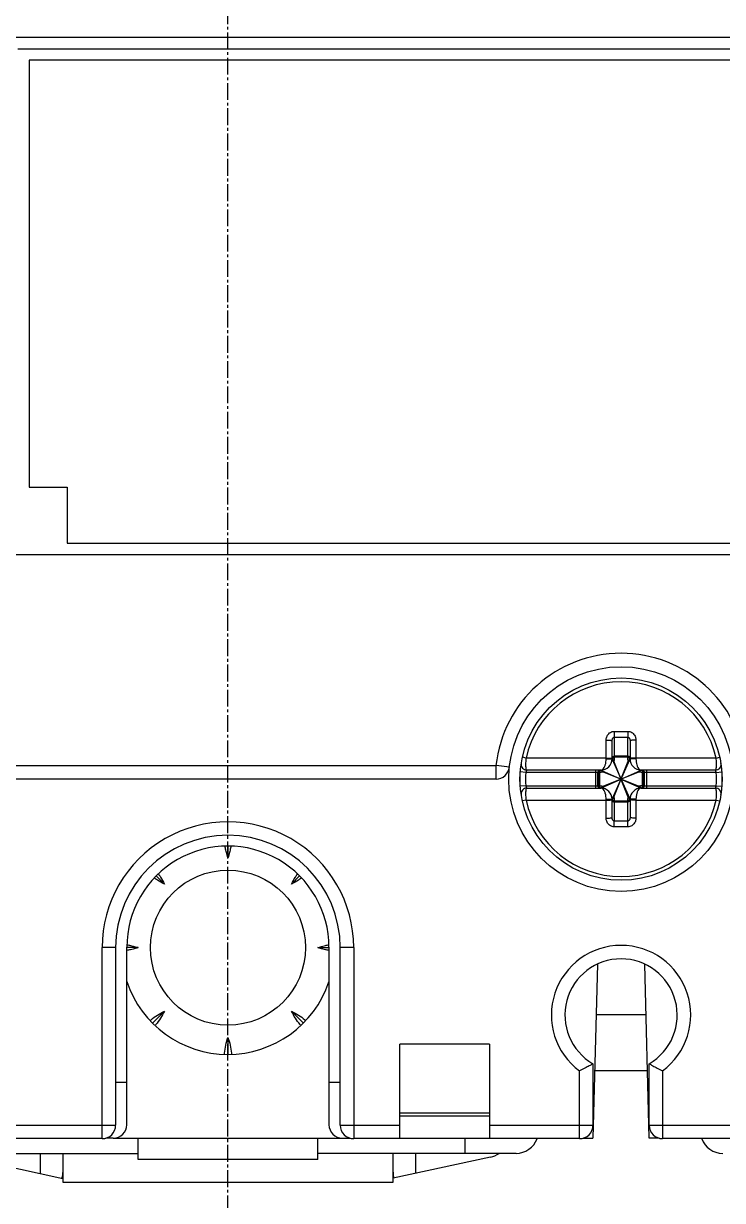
# Model space of a CAD drawing. Extents: x 0 to 193, y 0 to 226.
# Drawn here: x 102.2 to 133.3, y 29.8 to 82.1 of the extents above; entities that cross this region are included whole.
import ezdxf

# ---------------------------------------------------------------- set-up
doc = ezdxf.new("R2010")
doc.units = 0
doc.linetypes.add('AXES2', pattern=[1.125, 0.75, -0.125, 0.125, -0.125])
doc.layers.add('AXE', color=80, linetype='AXES2')

# ---------------------------------------------------------------- blocks, each defined once
blk = doc.blocks.new('trhgkjglyretgerdutdhjfkhg')
for p, q in [((8562.13, -2291.121), (8666.03, -2291.121)), ((8604.73, -2291.647), (8666.43, -2291.647)), ((8665.93, -2292.147), (8605.23, -2292.147)), ((8605.23, -2292.147), (8605.23, -2311.147)), ((8605.23, -2311.147), (8606.93, -2311.147)), ((8606.93, -2311.147), (8606.93, -2313.647)), ((8606.93, -2313.647), (8665.93, -2313.647)), ((8601.43, -2314.147), (8666.43, -2314.147)), ((8631.18, -2323.242), (8631.18, -2322.438)), ((8631.28, -2322.276), (8631.28, -2323.198)), ((8631.88, -2323.198), (8631.88, -2322.276)), ((8631.98, -2322.438), (8631.98, -2323.242)), ((8627.35, -2323.206), (8627.187, -2323.17)), ((8631.88, -2323.127), (8631.28, -2323.127)), ((8631.88, -2323.169), (8631.28, -2323.169)), ((8635.811, -2323.206), (8635.974, -2323.17)), ((8567.148, -2323.542), (8626.013, -2323.542)), ((8626.609, -2323.607), (8626.013, -2323.542)), ((8626.013, -2324.142), (8626.013, -2323.542)), ((8630.918, -2323.242), (8631.18, -2323.242)), ((8631.966, -2325.009), (8631.195, -2323.275)), ((8631.195, -2325.009), (8631.966, -2323.275)), ((8631.899, -2324.939), (8631.262, -2323.346)), ((8631.262, -2324.939), (8631.899, -2323.346)), ((8632.243, -2323.242), (8631.98, -2323.242)), ((8626.013, -2324.142), (8567.148, -2324.142)), ((8627.341, -2323.842), (8627.092, -2323.825)), ((8627.092, -2324.46), (8627.092, -2323.825)), ((8630.636, -2323.842), (8627.341, -2323.842)), ((8630.68, -2323.742), (8627.38, -2323.742)), ((8630.45, -2324.542), (8630.45, -2323.742)), ((8630.547, -2324.442), (8630.547, -2323.842)), ((8630.569, -2323.842), (8630.569, -2324.442)), ((8630.621, -2323.842), (8630.621, -2324.442)), ((8630.713, -2323.757), (8632.447, -2324.528)), ((8630.713, -2324.528), (8632.447, -2323.757)), ((8630.784, -2323.824), (8632.377, -2324.461)), ((8630.784, -2324.461), (8632.377, -2323.824)), ((8635.78, -2323.742), (8632.48, -2323.742)), ((8635.82, -2323.842), (8632.525, -2323.842)), ((8632.54, -2324.442), (8632.54, -2323.842)), ((8632.592, -2324.442), (8632.592, -2323.842)), ((8632.614, -2323.842), (8632.614, -2324.442)), ((8632.711, -2323.742), (8632.711, -2324.542)), ((8635.82, -2323.842), (8636.069, -2323.825)), ((8636.069, -2323.825), (8636.069, -2324.46)), ((8627.341, -2324.442), (8627.092, -2324.46)), ((8627.341, -2324.442), (8630.636, -2324.442)), ((8627.38, -2324.542), (8630.68, -2324.542)), ((8632.48, -2324.542), (8635.78, -2324.542)), ((8632.525, -2324.442), (8635.82, -2324.442)), ((8635.82, -2324.442), (8636.069, -2324.46)), ((8627.35, -2325.078), (8627.187, -2325.114)), ((8630.918, -2325.042), (8631.18, -2325.042)), ((8631.18, -2325.846), (8631.18, -2325.042)), ((8631.28, -2325.087), (8631.28, -2326.009)), ((8631.28, -2325.115), (8631.88, -2325.115)), ((8631.28, -2325.157), (8631.88, -2325.157)), ((8631.88, -2326.009), (8631.88, -2325.087)), ((8632.243, -2325.042), (8631.98, -2325.042)), ((8631.98, -2325.042), (8631.98, -2325.846)), ((8635.811, -2325.078), (8635.974, -2325.114)), ((8614.08, -2327.121), (8614.08, -2327.638)), ((8610.888, -2328.448), (8611.25, -2328.811)), ((8616.91, -2328.811), (8617.271, -2328.45)), ((8609.08, -2331.642), (8608.48, -2331.642)), ((8608.48, -2340.142), (8608.48, -2331.642)), ((8609.08, -2331.642), (8609.08, -2339.542)), ((8609.578, -2339.521), (8609.578, -2331.621)), ((8610.078, -2331.641), (8609.578, -2331.641)), ((8618.083, -2331.641), (8618.578, -2331.641)), ((8618.578, -2331.621), (8618.578, -2339.521)), ((8619.68, -2331.642), (8619.08, -2331.642)), ((8619.08, -2339.542), (8619.08, -2331.642)), ((8619.68, -2331.642), (8619.68, -2340.142)), ((8630.527, -2332.378), (8630.324, -2340.121)), ((8632.836, -2340.121), (8632.633, -2332.378)), ((8611.25, -2334.471), (8610.722, -2334.999)), ((8616.91, -2334.471), (8617.439, -2334.999)), ((8630.469, -2334.621), (8632.692, -2334.621)), ((8614.08, -2335.643), (8614.08, -2336.391)), ((8625.73, -2335.942), (8621.73, -2335.942)), ((8621.73, -2340.142), (8621.73, -2335.942)), ((8625.73, -2335.942), (8625.73, -2340.142)), ((8630.33, -2336.807), (8630.33, -2339.542)), ((8632.83, -2339.542), (8632.83, -2336.807)), ((8629.73, -2340.142), (8629.73, -2337.13)), ((8632.757, -2337.121), (8630.403, -2337.121)), ((8633.43, -2337.13), (8633.43, -2340.142)), ((8609.08, -2337.621), (8609.578, -2337.621)), ((8618.578, -2337.621), (8619.08, -2337.621)), ((8621.73, -2338.989), (8625.73, -2338.989)), ((8625.73, -2339.135), (8621.73, -2339.135)), ((8597.83, -2339.542), (8609.08, -2339.542)), ((8619.08, -2339.542), (8621.73, -2339.542)), ((8625.73, -2339.542), (8630.33, -2339.542)), ((8632.83, -2339.542), (8644.08, -2339.542)), ((8608.48, -2340.142), (8598.43, -2340.142)), ((8608.978, -2340.121), (8608.639, -2340.121)), ((8619.178, -2340.141), (8608.978, -2340.141)), ((8610.08, -2341.071), (8610.08, -2340.141)), ((8618.08, -2341.071), (8618.08, -2340.141)), ((8619.178, -2340.121), (8619.522, -2340.121)), ((8621.73, -2340.142), (8619.68, -2340.142)), ((8621.73, -2340.121), (8625.73, -2340.121)), ((8624.631, -2340.121), (8624.631, -2340.796)), ((8629.73, -2340.142), (8625.73, -2340.142)), ((8629.889, -2340.121), (8630.324, -2340.121)), ((8633.272, -2340.121), (8632.836, -2340.121)), ((8643.48, -2340.142), (8633.43, -2340.142)), ((8601.255, -2340.796), (8610.08, -2340.796)), ((8602.389, -2340.957), (8606.73, -2341.918)), ((8605.73, -2341.697), (8605.73, -2340.796)), ((8606.73, -2340.796), (8606.73, -2342.071)), ((8626.905, -2340.796), (8618.08, -2340.796)), ((8621.43, -2342.071), (8621.43, -2340.796)), ((8625.771, -2340.968), (8621.43, -2341.897)), ((8622.43, -2340.796), (8622.43, -2341.683)), ((8618.08, -2341.071), (8610.08, -2341.071)), ((8606.73, -2342.071), (8621.43, -2342.071))]:
    blk.add_line(p, q)
for centre, radius in [((8631.58, -2324.142), 5), ((8631.58, -2324.142), 4.5), ((8614.08, -2331.641), 3.45)]:
    blk.add_circle(centre, radius)
for centre, radius, start, end in [((8631.58, -2324.142), 5.6, 6.1506, 173.8494), ((8631.58, -2324.142), 4.333, 12.4731, 167.5269), ((8626.013, -2323.542), 0.6, 270, 353.8494), ((8627.38, -2323.492), 0.25, 171.2026, 270), ((8630.68, -2323.242), 0.5, 270, 0), ((8632.48, -2323.242), 0.5, 180, 270), ((8635.78, -2323.492), 0.25, 270, 8.7973), ((8631.58, -2324.142), 4.25, 175.9522, 184.0478), ((8631.58, -2324.142), 4.25, 355.9522, 4.0478), ((8627.38, -2324.792), 0.25, 90, 188.7973), ((8630.68, -2325.042), 0.5, 0, 90), ((8632.48, -2325.042), 0.5, 90, 180), ((8635.78, -2324.792), 0.25, 351.2026, 90), ((8631.58, -2324.142), 4.333, 192.4731, 347.5269), ((8614.08, -2331.642), 5.6, 0, 180.0006), ((8614.08, -2331.642), 5, 0, 180), ((8614.078, -2331.621), 4.5, 360, 180.0038), ((8631.58, -2334.642), 3.1, 306.6392, 233.3608), ((8631.58, -2334.642), 2.5, 300, 240), ((8614.08, -2331.641), 4.75, 198.5704, 341.2701), ((8608.48, -2339.542), 0.6, 270, 0), ((8608.978, -2339.521), 0.6, 269.9486, 360), ((8619.178, -2339.521), 0.6, 180.0003, 269.949), ((8619.68, -2339.542), 0.6, 180, 270), ((8629.73, -2339.542), 0.6, 270, 0), ((8633.43, -2339.542), 0.6, 180, 270), ((8626.905, -2339.796), 1, 270.0002, 339.7084), ((8636.108, -2339.796), 1, 200.288, 270), ((8625.555, -2339.991), 1, 282.4318, 306.3825)]:
    blk.add_arc(centre, radius, start, end)
for points, knots in [([(8630.918, -2322.405), (8630.918, -2322.382), (8630.922, -2322.334), (8630.941, -2322.261), (8630.978, -2322.186), (8631.033, -2322.117), (8631.105, -2322.062), (8631.188, -2322.027), (8631.246, -2322.019), (8631.274, -2322.019)], [0, 0, 0, 0, 0.0686055, 0.1439426, 0.226554, 0.3151503, 0.4062368, 0.4967444, 0.5814957, 0.5814957, 0.5814957, 0.5814957]), ([(8631.274, -2322.019), (8631.342, -2322.018), (8631.478, -2322.017), (8631.682, -2322.017), (8631.818, -2322.018), (8631.886, -2322.019)], [0, 0, 0, 0, 0.2025636, 0.4076196, 0.6117272, 0.6117272, 0.6117272, 0.6117272]), ([(8631.274, -2322.019), (8631.275, -2322.052), (8631.276, -2322.116), (8631.278, -2322.201), (8631.279, -2322.254), (8631.28, -2322.276)], [0, 0, 0, 0, 0.1001381, 0.1907363, 0.2572488, 0.2572488, 0.2572488, 0.2572488]), ([(8631.886, -2322.019), (8631.886, -2322.052), (8631.885, -2322.116), (8631.883, -2322.201), (8631.881, -2322.254), (8631.88, -2322.276)], [0, 0, 0, 0, 0.1001378, 0.190736, 0.257248, 0.257248, 0.257248, 0.257248]), ([(8631.886, -2322.019), (8631.914, -2322.019), (8631.973, -2322.027), (8632.055, -2322.062), (8632.127, -2322.117), (8632.183, -2322.186), (8632.219, -2322.26), (8632.239, -2322.334), (8632.243, -2322.382), (8632.243, -2322.405)], [0, 0, 0, 0, 0.0844544, 0.1745763, 0.2656171, 0.3543791, 0.4371975, 0.5127248, 0.5814975, 0.5814975, 0.5814975, 0.5814975]), ([(8630.918, -2322.405), (8630.951, -2322.405), (8631.011, -2322.406), (8631.097, -2322.412), (8631.144, -2322.421), (8631.18, -2322.43), (8631.18, -2322.438)], [0, 0, 0, 0, 0.0995172, 0.1852358, 0.2437846, 0.2679334, 0.2679334, 0.2679334, 0.2679334]), ([(8630.918, -2323.206), (8630.918, -2323.125), (8630.918, -2322.954), (8630.918, -2322.686), (8630.918, -2322.501), (8630.918, -2322.405)], [0, 0, 0, 0, 0.2451334, 0.5135022, 0.8014853, 0.8014853, 0.8014853, 0.8014853]), ([(8631.18, -2322.438), (8631.18, -2322.429), (8631.181, -2322.409), (8631.187, -2322.379), (8631.197, -2322.348), (8631.212, -2322.32), (8631.232, -2322.296), (8631.255, -2322.28), (8631.272, -2322.276), (8631.28, -2322.276)], [0, 0, 0, 0, 0.0284303, 0.0592124, 0.0918038, 0.1246929, 0.1556434, 0.1834244, 0.2075979, 0.2075979, 0.2075979, 0.2075979]), ([(8631.28, -2322.276), (8631.347, -2322.275), (8631.48, -2322.274), (8631.68, -2322.274), (8631.813, -2322.275), (8631.88, -2322.276)], [0, 0, 0, 0, 0.1989894, 0.3995198, 0.6000139, 0.6000139, 0.6000139, 0.6000139]), ([(8631.88, -2322.276), (8631.888, -2322.276), (8631.906, -2322.28), (8631.929, -2322.296), (8631.949, -2322.319), (8631.964, -2322.348), (8631.974, -2322.379), (8631.979, -2322.409), (8631.98, -2322.429), (8631.98, -2322.438)], [0, 0, 0, 0, 0.0240864, 0.0517359, 0.0826458, 0.1155786, 0.1482428, 0.1791, 0.2075994, 0.2075994, 0.2075994, 0.2075994]), ([(8632.243, -2322.405), (8632.21, -2322.405), (8632.149, -2322.406), (8632.064, -2322.412), (8632.017, -2322.421), (8631.98, -2322.43), (8631.98, -2322.438)], [0, 0, 0, 0, 0.0995172, 0.1852358, 0.2437845, 0.2679333, 0.2679333, 0.2679333, 0.2679333]), ([(8632.243, -2322.405), (8632.243, -2322.502), (8632.243, -2322.689), (8632.243, -2322.956), (8632.243, -2323.126), (8632.243, -2323.206)], [0, 0, 0, 0, 0.2923982, 0.5595968, 0.8014853, 0.8014853, 0.8014853, 0.8014853]), ([(8631.18, -2323.214), (8631.18, -2323.205), (8631.196, -2323.185), (8631.222, -2323.177), (8631.241, -2323.173), (8631.246, -2323.172)], [0, 0, 0, 0, 0.02606707, 0.06616314, 0.08229637, 0.08229637, 0.08229637, 0.08229637]), ([(8631.18, -2323.242), (8631.18, -2323.234), (8631.196, -2323.214), (8631.222, -2323.205), (8631.241, -2323.201), (8631.246, -2323.2)], [0, 0, 0, 0, 0.026066, 0.06616128, 0.0822948, 0.0822948, 0.0822948, 0.0822948]), ([(8631.216, -2323.148), (8631.22, -2323.144), (8631.23, -2323.139), (8631.241, -2323.134), (8631.246, -2323.133)], [0, 0, 0, 0, 0.01681323, 0.03392807, 0.03392807, 0.03392807, 0.03392807]), ([(8631.28, -2323.198), (8631.28, -2323.223), (8631.277, -2323.273), (8631.268, -2323.322), (8631.262, -2323.346)], [0, 0, 0, 0, 0.0754848, 0.149718, 0.149718, 0.149718, 0.149718]), ([(8631.899, -2323.346), (8631.893, -2323.322), (8631.883, -2323.273), (8631.88, -2323.223), (8631.88, -2323.198)], [0, 0, 0, 0, 0.0742087, 0.149722, 0.149722, 0.149722, 0.149722]), ([(8631.98, -2323.214), (8631.98, -2323.205), (8631.964, -2323.185), (8631.938, -2323.177), (8631.92, -2323.173), (8631.915, -2323.172)], [0, 0, 0, 0, 0.02575795, 0.06597454, 0.08217418, 0.08217418, 0.08217418, 0.08217418]), ([(8631.98, -2323.242), (8631.98, -2323.234), (8631.964, -2323.214), (8631.938, -2323.205), (8631.92, -2323.201), (8631.915, -2323.2)], [0, 0, 0, 0, 0.02606707, 0.06616314, 0.08229636, 0.08229636, 0.08229636, 0.08229636]), ([(8627.35, -2323.206), (8627.345, -2323.24), (8627.338, -2323.309), (8627.331, -2323.413), (8627.33, -2323.515), (8627.333, -2323.606), (8627.344, -2323.677), (8627.354, -2323.722), (8627.373, -2323.742), (8627.38, -2323.742)], [0, 0, 0, 0, 0.1011592, 0.2076643, 0.3132474, 0.407516, 0.4809532, 0.526858, 0.54949, 0.54949, 0.54949, 0.54949]), ([(8630.918, -2323.206), (8630.823, -2323.206), (8630.628, -2323.206), (8630.324, -2323.206), (8629.994, -2323.206), (8629.632, -2323.206), (8629.237, -2323.206), (8628.81, -2323.206), (8628.351, -2323.206), (8627.861, -2323.206), (8627.524, -2323.206), (8627.35, -2323.206)], [0, 0, 0, 0, 0.284634, 0.583745, 0.912593, 1.274918, 1.670146, 2.09758, 2.55637, 3.046106, 3.56801, 3.56801, 3.56801, 3.56801]), ([(8630.68, -2323.742), (8630.709, -2323.742), (8630.773, -2323.713), (8630.837, -2323.625), (8630.884, -2323.509), (8630.912, -2323.378), (8630.918, -2323.287), (8630.918, -2323.242)], [0, 0, 0, 0, 0.0857154, 0.1935589, 0.3219294, 0.4600473, 0.5939554, 0.5939554, 0.5939554, 0.5939554]), ([(8630.918, -2323.242), (8630.918, -2323.236), (8630.918, -2323.224), (8630.918, -2323.212), (8630.918, -2323.206)], [0, 0, 0, 0, 0.01817785, 0.03583874, 0.03583874, 0.03583874, 0.03583874]), ([(8631.017, -2323.208), (8631.046, -2323.208), (8631.098, -2323.208), (8631.14, -2323.218), (8631.18, -2323.217), (8631.18, -2323.224)], [0, 0, 0, 0, 0.08551, 0.1433196, 0.1647829, 0.1647829, 0.1647829, 0.1647829]), ([(8631.17, -2323.345), (8631.171, -2323.338), (8631.174, -2323.324), (8631.179, -2323.304), (8631.185, -2323.288), (8631.191, -2323.278), (8631.195, -2323.275)], [0, 0, 0, 0, 0.02227813, 0.04272751, 0.06093428, 0.07551171, 0.07551171, 0.07551171, 0.07551171]), ([(8631.262, -2323.346), (8631.258, -2323.337), (8631.251, -2323.321), (8631.238, -2323.299), (8631.225, -2323.283), (8631.212, -2323.272), (8631.203, -2323.272), (8631.199, -2323.273)], [0, 0, 0, 0, 0.0283478, 0.0532815, 0.0748872, 0.0920764, 0.1014859, 0.1014859, 0.1014859, 0.1014859]), ([(8631.966, -2323.275), (8631.962, -2323.272), (8631.95, -2323.271), (8631.936, -2323.283), (8631.926, -2323.295), (8631.921, -2323.303), (8631.919, -2323.305)], [0, 0, 0, 0, 0.01414489, 0.0314115, 0.05261127, 0.06060314, 0.06060314, 0.06060314, 0.06060314]), ([(8631.991, -2323.345), (8631.99, -2323.338), (8631.986, -2323.324), (8631.981, -2323.304), (8631.976, -2323.288), (8631.97, -2323.278), (8631.966, -2323.275)], [0, 0, 0, 0, 0.02223904, 0.04270095, 0.06093086, 0.07551201, 0.07551201, 0.07551201, 0.07551201]), ([(8632.144, -2323.208), (8632.115, -2323.208), (8632.063, -2323.208), (8632.02, -2323.218), (8631.98, -2323.217), (8631.98, -2323.224)], [0, 0, 0, 0, 0.0855099, 0.1433196, 0.1647829, 0.1647829, 0.1647829, 0.1647829]), ([(8635.811, -2323.206), (8635.637, -2323.206), (8635.3, -2323.206), (8634.81, -2323.206), (8634.351, -2323.206), (8633.924, -2323.206), (8633.529, -2323.206), (8633.167, -2323.206), (8632.837, -2323.206), (8632.532, -2323.206), (8632.338, -2323.206), (8632.243, -2323.206)], [0, 0, 0, 0, 0.521932, 1.011689, 1.470493, 1.89794, 2.293184, 2.655521, 2.984393, 3.283507, 3.56801, 3.56801, 3.56801, 3.56801]), ([(8632.243, -2323.206), (8632.243, -2323.212), (8632.243, -2323.224), (8632.243, -2323.236), (8632.243, -2323.242)], [0, 0, 0, 0, 0.01766099, 0.03583874, 0.03583874, 0.03583874, 0.03583874]), ([(8632.243, -2323.242), (8632.243, -2323.287), (8632.249, -2323.378), (8632.276, -2323.509), (8632.323, -2323.625), (8632.388, -2323.713), (8632.452, -2323.742), (8632.48, -2323.742)], [0, 0, 0, 0, 0.1339076, 0.2720257, 0.4003964, 0.5082394, 0.5939557, 0.5939557, 0.5939557, 0.5939557]), ([(8635.78, -2323.742), (8635.788, -2323.742), (8635.806, -2323.722), (8635.817, -2323.677), (8635.827, -2323.606), (8635.831, -2323.515), (8635.829, -2323.413), (8635.822, -2323.309), (8635.815, -2323.24), (8635.811, -2323.206)], [0, 0, 0, 0, 0.022622, 0.0685253, 0.1419848, 0.236287, 0.3418926, 0.4483892, 0.5494906, 0.5494906, 0.5494906, 0.5494906]), ([(8627.38, -2323.742), (8627.377, -2323.748), (8627.371, -2323.761), (8627.36, -2323.784), (8627.349, -2323.812), (8627.343, -2323.832), (8627.341, -2323.842)], [0, 0, 0, 0, 0.0187148, 0.0440151, 0.0759374, 0.1077522, 0.1077522, 0.1077522, 0.1077522]), ([(8630.61, -2323.748), (8630.605, -2323.75), (8630.584, -2323.76), (8630.564, -2323.782), (8630.554, -2323.803), (8630.552, -2323.808)], [0, 0, 0, 0, 0.01694014, 0.06782964, 0.08515314, 0.08515314, 0.08515314, 0.08515314]), ([(8630.603, -2323.766), (8630.595, -2323.773), (8630.583, -2323.787), (8630.576, -2323.803), (8630.575, -2323.808)], [0, 0, 0, 0, 0.03424847, 0.05157209, 0.05157209, 0.05157209, 0.05157209]), ([(8630.665, -2323.742), (8630.649, -2323.742), (8630.626, -2323.749), (8630.607, -2323.762), (8630.603, -2323.766)], [0, 0, 0, 0, 0.05012009, 0.06715642, 0.06715642, 0.06715642, 0.06715642]), ([(8630.665, -2323.742), (8630.657, -2323.742), (8630.637, -2323.758), (8630.628, -2323.784), (8630.624, -2323.803), (8630.623, -2323.808)], [0, 0, 0, 0, 0.02574366, 0.06591584, 0.08212123, 0.08212123, 0.08212123, 0.08212123]), ([(8630.784, -2323.824), (8630.76, -2323.83), (8630.711, -2323.839), (8630.661, -2323.842), (8630.636, -2323.842)], [0, 0, 0, 0, 0.0741826, 0.1497294, 0.1497294, 0.1497294, 0.1497294]), ([(8630.68, -2323.742), (8630.672, -2323.742), (8630.652, -2323.758), (8630.643, -2323.784), (8630.639, -2323.803), (8630.638, -2323.808)], [0, 0, 0, 0, 0.02606707, 0.06616314, 0.08229636, 0.08229636, 0.08229636, 0.08229636]), ([(8630.713, -2323.757), (8630.71, -2323.761), (8630.709, -2323.773), (8630.716, -2323.781), (8630.72, -2323.786)], [0, 0, 0, 0, 0.01414468, 0.03141043, 0.03141043, 0.03141043, 0.03141043]), ([(8630.783, -2323.732), (8630.776, -2323.733), (8630.762, -2323.736), (8630.742, -2323.741), (8630.726, -2323.747), (8630.716, -2323.753), (8630.713, -2323.757)], [0, 0, 0, 0, 0.02223725, 0.04269836, 0.06092843, 0.07550805, 0.07550805, 0.07550805, 0.07550805]), ([(8630.72, -2323.786), (8630.725, -2323.791), (8630.737, -2323.8), (8630.75, -2323.808), (8630.758, -2323.812)], [0, 0, 0, 0, 0.02119907, 0.04643887, 0.04643887, 0.04643887, 0.04643887]), ([(8632.377, -2323.732), (8632.385, -2323.733), (8632.398, -2323.736), (8632.418, -2323.741), (8632.435, -2323.747), (8632.445, -2323.753), (8632.447, -2323.757)], [0, 0, 0, 0, 0.02227705, 0.04272547, 0.06093149, 0.07550845, 0.07550845, 0.07550845, 0.07550845]), ([(8632.377, -2323.824), (8632.386, -2323.82), (8632.402, -2323.813), (8632.424, -2323.8), (8632.44, -2323.787), (8632.451, -2323.774), (8632.45, -2323.765), (8632.45, -2323.761)], [0, 0, 0, 0, 0.0283477, 0.0532806, 0.0748854, 0.0920738, 0.1014832, 0.1014832, 0.1014832, 0.1014832]), ([(8632.525, -2323.842), (8632.5, -2323.842), (8632.45, -2323.839), (8632.401, -2323.83), (8632.377, -2323.824)], [0, 0, 0, 0, 0.0755715, 0.1497317, 0.1497317, 0.1497317, 0.1497317]), ([(8632.48, -2323.742), (8632.489, -2323.742), (8632.509, -2323.758), (8632.518, -2323.784), (8632.521, -2323.803), (8632.522, -2323.808)], [0, 0, 0, 0, 0.02606593, 0.06616117, 0.08229471, 0.08229471, 0.08229471, 0.08229471]), ([(8632.495, -2323.742), (8632.512, -2323.742), (8632.535, -2323.749), (8632.553, -2323.762), (8632.557, -2323.765)], [0, 0, 0, 0, 0.04960304, 0.06665907, 0.06665907, 0.06665907, 0.06665907]), ([(8632.495, -2323.742), (8632.504, -2323.742), (8632.524, -2323.758), (8632.533, -2323.784), (8632.536, -2323.803), (8632.537, -2323.808)], [0, 0, 0, 0, 0.02606707, 0.06616314, 0.08229636, 0.08229636, 0.08229636, 0.08229636]), ([(8632.566, -2323.756), (8632.58, -2323.764), (8632.597, -2323.782), (8632.606, -2323.803), (8632.608, -2323.808)], [0, 0, 0, 0, 0.05088955, 0.06821316, 0.06821316, 0.06821316, 0.06821316]), ([(8632.569, -2323.778), (8632.573, -2323.782), (8632.579, -2323.792), (8632.584, -2323.802), (8632.586, -2323.808)], [0, 0, 0, 0, 0.01735271, 0.03476827, 0.03476827, 0.03476827, 0.03476827]), ([(8635.82, -2323.842), (8635.817, -2323.832), (8635.811, -2323.812), (8635.801, -2323.784), (8635.79, -2323.761), (8635.783, -2323.748), (8635.78, -2323.742)], [0, 0, 0, 0, 0.0318147, 0.0637371, 0.0890374, 0.1077522, 0.1077522, 0.1077522, 0.1077522]), ([(8627.38, -2324.542), (8627.373, -2324.542), (8627.354, -2324.562), (8627.344, -2324.607), (8627.333, -2324.679), (8627.33, -2324.769), (8627.331, -2324.872), (8627.338, -2324.976), (8627.345, -2325.045), (8627.35, -2325.078)], [0, 0, 0, 0, 0.0226221, 0.0685253, 0.1419848, 0.236287, 0.3418926, 0.4483892, 0.5494906, 0.5494906, 0.5494906, 0.5494906]), ([(8627.341, -2324.442), (8627.343, -2324.453), (8627.349, -2324.473), (8627.36, -2324.501), (8627.371, -2324.524), (8627.377, -2324.537), (8627.38, -2324.542)], [0, 0, 0, 0, 0.0318147, 0.0637371, 0.0890374, 0.1077522, 0.1077522, 0.1077522, 0.1077522]), ([(8630.595, -2324.529), (8630.58, -2324.52), (8630.564, -2324.503), (8630.554, -2324.482), (8630.552, -2324.477)], [0, 0, 0, 0, 0.05088955, 0.06821316, 0.06821316, 0.06821316, 0.06821316]), ([(8630.592, -2324.507), (8630.588, -2324.502), (8630.581, -2324.493), (8630.577, -2324.482), (8630.575, -2324.477)], [0, 0, 0, 0, 0.01735271, 0.03476827, 0.03476827, 0.03476827, 0.03476827]), ([(8630.665, -2324.542), (8630.649, -2324.542), (8630.626, -2324.536), (8630.608, -2324.523), (8630.604, -2324.519)], [0, 0, 0, 0, 0.04960304, 0.06665908, 0.06665908, 0.06665908, 0.06665908]), ([(8630.665, -2324.542), (8630.657, -2324.542), (8630.637, -2324.526), (8630.628, -2324.5), (8630.624, -2324.482), (8630.623, -2324.477)], [0, 0, 0, 0, 0.02606707, 0.06616314, 0.08229637, 0.08229637, 0.08229637, 0.08229637]), ([(8630.636, -2324.442), (8630.661, -2324.442), (8630.711, -2324.445), (8630.76, -2324.455), (8630.784, -2324.461)], [0, 0, 0, 0, 0.0755715, 0.1497317, 0.1497317, 0.1497317, 0.1497317]), ([(8630.68, -2324.542), (8630.672, -2324.542), (8630.652, -2324.526), (8630.643, -2324.5), (8630.639, -2324.482), (8630.638, -2324.477)], [0, 0, 0, 0, 0.02606593, 0.06616117, 0.08229471, 0.08229471, 0.08229471, 0.08229471]), ([(8630.918, -2325.042), (8630.918, -2324.998), (8630.912, -2324.907), (8630.884, -2324.776), (8630.837, -2324.659), (8630.773, -2324.571), (8630.709, -2324.542), (8630.68, -2324.542)], [0, 0, 0, 0, 0.1339076, 0.2720257, 0.4003964, 0.5082394, 0.5939557, 0.5939557, 0.5939557, 0.5939557]), ([(8630.784, -2324.461), (8630.775, -2324.464), (8630.759, -2324.472), (8630.737, -2324.484), (8630.721, -2324.497), (8630.71, -2324.511), (8630.71, -2324.52), (8630.711, -2324.523)], [0, 0, 0, 0, 0.0283477, 0.0532806, 0.0748854, 0.0920739, 0.1014832, 0.1014832, 0.1014832, 0.1014832]), ([(8630.783, -2324.553), (8630.776, -2324.552), (8630.762, -2324.548), (8630.742, -2324.543), (8630.726, -2324.538), (8630.716, -2324.532), (8630.713, -2324.528)], [0, 0, 0, 0, 0.02227705, 0.04272547, 0.06093149, 0.07550845, 0.07550845, 0.07550845, 0.07550845]), ([(8632.48, -2324.542), (8632.452, -2324.542), (8632.388, -2324.571), (8632.323, -2324.659), (8632.276, -2324.776), (8632.249, -2324.907), (8632.243, -2324.998), (8632.243, -2325.042)], [0, 0, 0, 0, 0.0857154, 0.1935589, 0.3219294, 0.4600473, 0.5939554, 0.5939554, 0.5939554, 0.5939554]), ([(8632.525, -2324.442), (8632.5, -2324.442), (8632.45, -2324.445), (8632.401, -2324.455), (8632.377, -2324.461)], [0, 0, 0, 0, 0.0753321, 0.1496914, 0.1496914, 0.1496914, 0.1496914]), ([(8632.377, -2324.553), (8632.385, -2324.552), (8632.398, -2324.549), (8632.418, -2324.543), (8632.435, -2324.538), (8632.445, -2324.532), (8632.447, -2324.528)], [0, 0, 0, 0, 0.02221081, 0.04255589, 0.06104522, 0.07551541, 0.07551541, 0.07551541, 0.07551541]), ([(8632.441, -2324.499), (8632.436, -2324.494), (8632.424, -2324.484), (8632.411, -2324.477), (8632.403, -2324.473)], [0, 0, 0, 0, 0.02091191, 0.04607775, 0.04607775, 0.04607775, 0.04607775]), ([(8632.447, -2324.528), (8632.45, -2324.524), (8632.452, -2324.512), (8632.445, -2324.503), (8632.441, -2324.499)], [0, 0, 0, 0, 0.01458251, 0.03123653, 0.03123653, 0.03123653, 0.03123653]), ([(8632.525, -2324.442), (8632.525, -2324.459), (8632.522, -2324.489), (8632.509, -2324.524), (8632.494, -2324.538), (8632.488, -2324.541)], [0, 0, 0, 0, 0.050359, 0.0904545, 0.1092398, 0.1092398, 0.1092398, 0.1092398]), ([(8632.54, -2324.442), (8632.54, -2324.459), (8632.537, -2324.489), (8632.524, -2324.524), (8632.509, -2324.538), (8632.503, -2324.541)], [0, 0, 0, 0, 0.0503577, 0.0904538, 0.1092396, 0.1092396, 0.1092396, 0.1092396]), ([(8632.592, -2324.442), (8632.592, -2324.46), (8632.583, -2324.495), (8632.55, -2324.529), (8632.523, -2324.539), (8632.512, -2324.541)], [0, 0, 0, 0, 0.0519316, 0.1030547, 0.1364663, 0.1364663, 0.1364663, 0.1364663]), ([(8632.614, -2324.442), (8632.614, -2324.46), (8632.605, -2324.494), (8632.568, -2324.533), (8632.534, -2324.542), (8632.517, -2324.542)], [0, 0, 0, 0, 0.0516475, 0.1025371, 0.1526572, 0.1526572, 0.1526572, 0.1526572]), ([(8635.78, -2324.542), (8635.783, -2324.537), (8635.79, -2324.524), (8635.8, -2324.502), (8635.811, -2324.474), (8635.817, -2324.453), (8635.82, -2324.442)], [0, 0, 0, 0, 0.0178792, 0.0426, 0.0748566, 0.1077504, 0.1077504, 0.1077504, 0.1077504]), ([(8635.811, -2325.078), (8635.815, -2325.045), (8635.822, -2324.976), (8635.829, -2324.872), (8635.831, -2324.769), (8635.827, -2324.679), (8635.817, -2324.607), (8635.806, -2324.562), (8635.788, -2324.542), (8635.78, -2324.542)], [0, 0, 0, 0, 0.1011592, 0.2076643, 0.3132474, 0.407516, 0.4809532, 0.526858, 0.54949, 0.54949, 0.54949, 0.54949]), ([(8627.35, -2325.078), (8627.524, -2325.078), (8627.861, -2325.078), (8628.351, -2325.078), (8628.81, -2325.078), (8629.237, -2325.078), (8629.632, -2325.078), (8629.994, -2325.078), (8630.324, -2325.078), (8630.628, -2325.078), (8630.823, -2325.078), (8630.918, -2325.078)], [0, 0, 0, 0, 0.521932, 1.011689, 1.470493, 1.89794, 2.293184, 2.655521, 2.984393, 3.283507, 3.56801, 3.56801, 3.56801, 3.56801]), ([(8630.918, -2325.078), (8630.918, -2325.072), (8630.918, -2325.06), (8630.918, -2325.048), (8630.918, -2325.042)], [0, 0, 0, 0, 0.01766099, 0.03583874, 0.03583874, 0.03583874, 0.03583874]), ([(8630.918, -2325.88), (8630.918, -2325.851), (8630.918, -2325.791), (8630.918, -2325.697), (8630.918, -2325.595), (8630.918, -2325.482), (8630.918, -2325.359), (8630.918, -2325.223), (8630.918, -2325.128), (8630.918, -2325.078)], [0, 0, 0, 0, 0.0858183, 0.1792338, 0.2814322, 0.3935658, 0.516742, 0.6522102, 0.8014853, 0.8014853, 0.8014853, 0.8014853]), ([(8631.017, -2325.077), (8631.046, -2325.077), (8631.095, -2325.077), (8631.144, -2325.065), (8631.175, -2325.069), (8631.179, -2325.064)], [0, 0, 0, 0, 0.0855099, 0.1433196, 0.1628273, 0.1628273, 0.1628273, 0.1628273]), ([(8631.17, -2324.939), (8631.171, -2324.947), (8631.174, -2324.96), (8631.179, -2324.98), (8631.185, -2324.997), (8631.191, -2325.007), (8631.195, -2325.009)], [0, 0, 0, 0, 0.02223797, 0.04270049, 0.06093265, 0.07551204, 0.07551204, 0.07551204, 0.07551204]), ([(8631.18, -2325.042), (8631.18, -2325.051), (8631.196, -2325.071), (8631.222, -2325.08), (8631.241, -2325.083), (8631.246, -2325.084)], [0, 0, 0, 0, 0.02606706, 0.06616314, 0.08229636, 0.08229636, 0.08229636, 0.08229636]), ([(8631.18, -2325.071), (8631.18, -2325.079), (8631.196, -2325.099), (8631.222, -2325.108), (8631.241, -2325.112), (8631.246, -2325.113)], [0, 0, 0, 0, 0.02575795, 0.06597454, 0.08217418, 0.08217418, 0.08217418, 0.08217418]), ([(8631.195, -2325.009), (8631.199, -2325.012), (8631.211, -2325.014), (8631.223, -2325.004), (8631.23, -2324.996), (8631.233, -2324.992)], [0, 0, 0, 0, 0.01414489, 0.03141149, 0.04509897, 0.04509897, 0.04509897, 0.04509897]), ([(8631.233, -2324.992), (8631.234, -2324.99), (8631.237, -2324.986), (8631.24, -2324.982), (8631.242, -2324.98)], [0, 0, 0, 0, 0.00753388, 0.01552575, 0.01552575, 0.01552575, 0.01552575]), ([(8631.262, -2324.939), (8631.268, -2324.963), (8631.277, -2325.012), (8631.28, -2325.062), (8631.28, -2325.087)], [0, 0, 0, 0, 0.0742087, 0.149722, 0.149722, 0.149722, 0.149722]), ([(8631.88, -2325.087), (8631.88, -2325.062), (8631.883, -2325.012), (8631.893, -2324.963), (8631.899, -2324.939)], [0, 0, 0, 0, 0.0754848, 0.149718, 0.149718, 0.149718, 0.149718]), ([(8631.899, -2324.939), (8631.902, -2324.948), (8631.91, -2324.964), (8631.922, -2324.986), (8631.935, -2325.002), (8631.949, -2325.013), (8631.958, -2325.012), (8631.961, -2325.012)], [0, 0, 0, 0, 0.0283478, 0.0532815, 0.0748872, 0.0920764, 0.1014859, 0.1014859, 0.1014859, 0.1014859]), ([(8631.98, -2325.042), (8631.98, -2325.051), (8631.964, -2325.071), (8631.938, -2325.08), (8631.92, -2325.083), (8631.915, -2325.084)], [0, 0, 0, 0, 0.026066, 0.06616128, 0.0822948, 0.0822948, 0.0822948, 0.0822948]), ([(8631.98, -2325.071), (8631.98, -2325.079), (8631.964, -2325.099), (8631.938, -2325.108), (8631.92, -2325.112), (8631.915, -2325.113)], [0, 0, 0, 0, 0.02606707, 0.06616314, 0.08229636, 0.08229636, 0.08229636, 0.08229636]), ([(8631.945, -2325.137), (8631.94, -2325.14), (8631.931, -2325.146), (8631.92, -2325.15), (8631.915, -2325.152)], [0, 0, 0, 0, 0.01681323, 0.03392807, 0.03392807, 0.03392807, 0.03392807]), ([(8631.991, -2324.939), (8631.99, -2324.947), (8631.986, -2324.96), (8631.981, -2324.98), (8631.976, -2324.997), (8631.97, -2325.007), (8631.966, -2325.009)], [0, 0, 0, 0, 0.02227813, 0.04272751, 0.06093428, 0.07551171, 0.07551171, 0.07551171, 0.07551171]), ([(8632.144, -2325.077), (8632.115, -2325.077), (8632.065, -2325.077), (8632.016, -2325.065), (8631.986, -2325.069), (8631.981, -2325.064)], [0, 0, 0, 0, 0.08551, 0.1433196, 0.1628273, 0.1628273, 0.1628273, 0.1628273]), ([(8632.243, -2325.042), (8632.243, -2325.048), (8632.243, -2325.06), (8632.243, -2325.072), (8632.243, -2325.078)], [0, 0, 0, 0, 0.01817785, 0.03583874, 0.03583874, 0.03583874, 0.03583874]), ([(8632.243, -2325.078), (8632.338, -2325.078), (8632.532, -2325.078), (8632.837, -2325.078), (8633.167, -2325.078), (8633.529, -2325.078), (8633.924, -2325.078), (8634.351, -2325.078), (8634.81, -2325.078), (8635.3, -2325.078), (8635.637, -2325.078), (8635.811, -2325.078)], [0, 0, 0, 0, 0.284634, 0.583745, 0.912593, 1.274918, 1.670146, 2.09758, 2.55637, 3.046106, 3.56801, 3.56801, 3.56801, 3.56801]), ([(8632.243, -2325.078), (8632.243, -2325.128), (8632.243, -2325.224), (8632.243, -2325.361), (8632.243, -2325.484), (8632.243, -2325.597), (8632.243, -2325.699), (8632.243, -2325.792), (8632.243, -2325.851), (8632.243, -2325.88)], [0, 0, 0, 0, 0.1507243, 0.2867075, 0.4100161, 0.5219337, 0.6236486, 0.7164144, 0.8014853, 0.8014853, 0.8014853, 0.8014853]), ([(8630.918, -2325.88), (8630.951, -2325.88), (8631.011, -2325.879), (8631.097, -2325.873), (8631.144, -2325.864), (8631.18, -2325.854), (8631.18, -2325.846)], [0, 0, 0, 0, 0.0995172, 0.1852358, 0.2437845, 0.2679333, 0.2679333, 0.2679333, 0.2679333]), ([(8631.274, -2326.266), (8631.246, -2326.266), (8631.188, -2326.257), (8631.105, -2326.223), (8631.033, -2326.168), (8630.978, -2326.099), (8630.941, -2326.024), (8630.922, -2325.951), (8630.918, -2325.903), (8630.918, -2325.88)], [0, 0, 0, 0, 0.0844544, 0.1745763, 0.2656171, 0.3543791, 0.4371975, 0.5127248, 0.5814975, 0.5814975, 0.5814975, 0.5814975]), ([(8631.28, -2326.009), (8631.272, -2326.009), (8631.255, -2326.004), (8631.232, -2325.989), (8631.212, -2325.965), (8631.197, -2325.937), (8631.187, -2325.906), (8631.181, -2325.876), (8631.18, -2325.856), (8631.18, -2325.846)], [0, 0, 0, 0, 0.0240864, 0.0517359, 0.0826458, 0.1155786, 0.1482428, 0.1791, 0.2075994, 0.2075994, 0.2075994, 0.2075994]), ([(8631.274, -2326.266), (8631.275, -2326.233), (8631.276, -2326.169), (8631.278, -2326.083), (8631.279, -2326.031), (8631.28, -2326.009)], [0, 0, 0, 0, 0.1001378, 0.190736, 0.257248, 0.257248, 0.257248, 0.257248]), ([(8631.886, -2326.266), (8631.818, -2326.267), (8631.682, -2326.268), (8631.478, -2326.268), (8631.342, -2326.267), (8631.274, -2326.266)], [0, 0, 0, 0, 0.2041251, 0.409196, 0.6117272, 0.6117272, 0.6117272, 0.6117272]), ([(8631.88, -2326.009), (8631.813, -2326.01), (8631.68, -2326.011), (8631.48, -2326.011), (8631.347, -2326.01), (8631.28, -2326.009)], [0, 0, 0, 0, 0.2005115, 0.4010562, 0.6000139, 0.6000139, 0.6000139, 0.6000139]), ([(8631.98, -2325.846), (8631.98, -2325.856), (8631.979, -2325.876), (8631.974, -2325.906), (8631.964, -2325.936), (8631.949, -2325.965), (8631.929, -2325.989), (8631.906, -2326.004), (8631.888, -2326.009), (8631.88, -2326.009)], [0, 0, 0, 0, 0.0284303, 0.0592124, 0.0918038, 0.1246929, 0.1556434, 0.1834244, 0.2075979, 0.2075979, 0.2075979, 0.2075979]), ([(8631.886, -2326.266), (8631.886, -2326.233), (8631.885, -2326.169), (8631.883, -2326.083), (8631.881, -2326.031), (8631.88, -2326.009)], [0, 0, 0, 0, 0.1001381, 0.1907363, 0.2572488, 0.2572488, 0.2572488, 0.2572488]), ([(8632.243, -2325.88), (8632.243, -2325.903), (8632.239, -2325.951), (8632.219, -2326.024), (8632.183, -2326.098), (8632.128, -2326.167), (8632.056, -2326.223), (8631.973, -2326.257), (8631.914, -2326.266), (8631.886, -2326.266)], [0, 0, 0, 0, 0.0686055, 0.1439426, 0.226554, 0.3151503, 0.4062368, 0.4967444, 0.5814957, 0.5814957, 0.5814957, 0.5814957]), ([(8632.243, -2325.88), (8632.21, -2325.88), (8632.149, -2325.879), (8632.064, -2325.873), (8632.017, -2325.864), (8631.98, -2325.854), (8631.98, -2325.846)], [0, 0, 0, 0, 0.0995172, 0.1852358, 0.2437846, 0.2679334, 0.2679334, 0.2679334, 0.2679334]), ([(8614.011, -2327.414), (8614.002, -2327.376), (8613.979, -2327.281), (8613.96, -2327.185), (8613.951, -2327.127)], [0, 0, 0, 0, 0.1173499, 0.2939294, 0.2939294, 0.2939294, 0.2939294]), ([(8614.21, -2327.127), (8614.2, -2327.185), (8614.182, -2327.281), (8614.159, -2327.377), (8614.149, -2327.414)], [0, 0, 0, 0, 0.1766847, 0.2939647, 0.2939647, 0.2939647, 0.2939647]), ([(8610.982, -2328.36), (8611.016, -2328.407), (8611.114, -2328.552), (8611.2, -2328.705), (8611.25, -2328.811)], [0, 0, 0, 0, 0.1731637, 0.5246517, 0.5246517, 0.5246517, 0.5246517]), ([(8616.91, -2328.811), (8616.961, -2328.705), (8617.046, -2328.553), (8617.144, -2328.409), (8617.177, -2328.363)], [0, 0, 0, 0, 0.351793, 0.5218575, 0.5218575, 0.5218575, 0.5218575]), ([(8611.25, -2328.811), (8611.144, -2328.76), (8610.992, -2328.675), (8610.847, -2328.576), (8610.801, -2328.543)], [0, 0, 0, 0, 0.3517894, 0.523525, 0.523525, 0.523525, 0.523525]), ([(8617.357, -2328.545), (8617.311, -2328.578), (8617.168, -2328.675), (8617.016, -2328.76), (8616.91, -2328.811)], [0, 0, 0, 0, 0.1689895, 0.5204685, 0.5204685, 0.5204685, 0.5204685]), ([(8609.583, -2331.514), (8609.636, -2331.523), (8609.726, -2331.54), (8609.816, -2331.562), (8609.854, -2331.572)], [0, 0, 0, 0, 0.1596766, 0.2769551, 0.2769551, 0.2769551, 0.2769551]), ([(8618.307, -2331.572), (8618.345, -2331.562), (8618.433, -2331.541), (8618.522, -2331.523), (8618.573, -2331.515)], [0, 0, 0, 0, 0.1173483, 0.2726047, 0.2726047, 0.2726047, 0.2726047]), ([(8609.854, -2331.71), (8609.816, -2331.719), (8609.725, -2331.741), (8609.632, -2331.759), (8609.578, -2331.768)], [0, 0, 0, 0, 0.1173483, 0.2817177, 0.2817177, 0.2817177, 0.2817177]), ([(8618.578, -2331.767), (8618.525, -2331.758), (8618.434, -2331.741), (8618.344, -2331.719), (8618.307, -2331.709)], [0, 0, 0, 0, 0.1605156, 0.2777942, 0.2777942, 0.2777942, 0.2777942]), ([(8610.614, -2334.884), (8610.628, -2334.872), (8610.733, -2334.786), (8610.939, -2334.636), (8611.145, -2334.521), (8611.25, -2334.471)], [0, 0, 0, 0, 0.0552402, 0.4093368, 0.7608173, 0.7608173, 0.7608173, 0.7608173]), ([(8611.25, -2334.471), (8611.2, -2334.577), (8611.085, -2334.782), (8610.935, -2334.988), (8610.849, -2335.093), (8610.837, -2335.107)], [0, 0, 0, 0, 0.3517941, 0.7059103, 0.7606309, 0.7606309, 0.7606309, 0.7606309]), ([(8617.324, -2335.107), (8617.312, -2335.093), (8617.225, -2334.988), (8617.076, -2334.782), (8616.961, -2334.576), (8616.91, -2334.471)], [0, 0, 0, 0, 0.0550959, 0.4091952, 0.7606785, 0.7606785, 0.7606785, 0.7606785]), ([(8616.91, -2334.471), (8617.016, -2334.521), (8617.222, -2334.636), (8617.428, -2334.786), (8617.533, -2334.872), (8617.547, -2334.884)], [0, 0, 0, 0, 0.3517975, 0.7059162, 0.7608299, 0.7608299, 0.7608299, 0.7608299]), ([(8613.922, -2336.385), (8613.924, -2336.367), (8613.937, -2336.231), (8613.977, -2335.98), (8614.041, -2335.753), (8614.08, -2335.643)], [0, 0, 0, 0, 0.0550841, 0.4092377, 0.7607122, 0.7607122, 0.7607122, 0.7607122]), ([(8614.08, -2335.643), (8614.12, -2335.753), (8614.184, -2335.981), (8614.223, -2336.232), (8614.237, -2336.367), (8614.238, -2336.385)], [0, 0, 0, 0, 0.3517908, 0.7059626, 0.7607236, 0.7607236, 0.7607236, 0.7607236]), ([(8630.33, -2336.807), (8630.317, -2336.815), (8630.263, -2336.846), (8630.144, -2336.913), (8629.958, -2337.014), (8629.811, -2337.089), (8629.73, -2337.13)], [0, 0, 0, 0, 0.0464425, 0.1872009, 0.409238, 0.6812205, 0.6812205, 0.6812205, 0.6812205]), ([(8632.83, -2336.807), (8632.844, -2336.815), (8632.898, -2336.846), (8633.016, -2336.913), (8633.202, -2337.013), (8633.349, -2337.089), (8633.43, -2337.13)], [0, 0, 0, 0, 0.046254, 0.1864736, 0.4083174, 0.6812207, 0.6812207, 0.6812207, 0.6812207]), ([(8606.688, -2341.909), (8606.702, -2341.88), (8606.72, -2341.808), (8606.726, -2341.721), (8606.728, -2341.665), (8606.729, -2341.65)], [0, 0, 0, 0, 0.0961682, 0.2178848, 0.2637484, 0.2637484, 0.2637484, 0.2637484]), ([(8621.432, -2341.634), (8621.432, -2341.648), (8621.433, -2341.703), (8621.439, -2341.789), (8621.453, -2341.861), (8621.465, -2341.89)], [0, 0, 0, 0, 0.0438197, 0.1644144, 0.2594884, 0.2594884, 0.2594884, 0.2594884])]:
    blk.add_open_spline(points, degree=3, knots=knots)
for points in [[(8631.18, -2323.214), (8631.18, -2323.199), (8631.185, -2323.184), (8631.193, -2323.171)], [(8631.193, -2323.171), (8631.199, -2323.162), (8631.207, -2323.154), (8631.216, -2323.148)], [(8631.246, -2323.133), (8631.257, -2323.129), (8631.269, -2323.127), (8631.28, -2323.127)], [(8631.246, -2323.172), (8631.257, -2323.17), (8631.269, -2323.169), (8631.28, -2323.169)], [(8631.246, -2323.2), (8631.257, -2323.199), (8631.269, -2323.198), (8631.28, -2323.198)], [(8631.915, -2323.133), (8631.904, -2323.129), (8631.892, -2323.127), (8631.88, -2323.127)], [(8631.915, -2323.172), (8631.903, -2323.17), (8631.892, -2323.169), (8631.88, -2323.169)], [(8631.915, -2323.2), (8631.903, -2323.199), (8631.892, -2323.198), (8631.88, -2323.198)], [(8631.93, -2323.139), (8631.925, -2323.136), (8631.92, -2323.134), (8631.915, -2323.133)], [(8631.945, -2323.148), (8631.94, -2323.144), (8631.935, -2323.141), (8631.93, -2323.139)], [(8631.967, -2323.171), (8631.961, -2323.162), (8631.953, -2323.154), (8631.945, -2323.148)], [(8631.98, -2323.214), (8631.98, -2323.199), (8631.975, -2323.183), (8631.967, -2323.171)], [(8630.918, -2323.206), (8630.951, -2323.206), (8630.984, -2323.207), (8631.017, -2323.208)], [(8631.199, -2323.273), (8631.198, -2323.273), (8631.196, -2323.274), (8631.195, -2323.275)], [(8631.903, -2323.337), (8631.901, -2323.34), (8631.9, -2323.343), (8631.899, -2323.346)], [(8631.911, -2323.32), (8631.908, -2323.325), (8631.905, -2323.331), (8631.903, -2323.337)], [(8631.919, -2323.305), (8631.916, -2323.31), (8631.913, -2323.315), (8631.911, -2323.32)], [(8632.243, -2323.206), (8632.21, -2323.206), (8632.177, -2323.207), (8632.144, -2323.208)], [(8630.552, -2323.808), (8630.549, -2323.819), (8630.547, -2323.831), (8630.547, -2323.842)], [(8630.575, -2323.808), (8630.571, -2323.819), (8630.569, -2323.831), (8630.569, -2323.842)], [(8630.643, -2323.742), (8630.632, -2323.742), (8630.621, -2323.744), (8630.61, -2323.748)], [(8630.623, -2323.808), (8630.622, -2323.819), (8630.621, -2323.831), (8630.621, -2323.842)], [(8630.638, -2323.808), (8630.637, -2323.819), (8630.636, -2323.831), (8630.636, -2323.842)], [(8630.758, -2323.812), (8630.763, -2323.815), (8630.769, -2323.817), (8630.775, -2323.82)], [(8630.775, -2323.82), (8630.778, -2323.821), (8630.781, -2323.823), (8630.784, -2323.824)], [(8632.45, -2323.761), (8632.449, -2323.76), (8632.448, -2323.758), (8632.447, -2323.757)], [(8632.517, -2323.742), (8632.529, -2323.742), (8632.54, -2323.744), (8632.55, -2323.748)], [(8632.522, -2323.808), (8632.524, -2323.819), (8632.525, -2323.831), (8632.525, -2323.842)], [(8632.537, -2323.808), (8632.539, -2323.819), (8632.54, -2323.831), (8632.54, -2323.842)], [(8632.55, -2323.748), (8632.556, -2323.75), (8632.561, -2323.753), (8632.566, -2323.756)], [(8632.557, -2323.765), (8632.561, -2323.769), (8632.565, -2323.773), (8632.569, -2323.778)], [(8632.586, -2323.808), (8632.59, -2323.819), (8632.592, -2323.831), (8632.592, -2323.842)], [(8632.608, -2323.808), (8632.612, -2323.819), (8632.614, -2323.831), (8632.614, -2323.842)], [(8630.552, -2324.477), (8630.549, -2324.466), (8630.547, -2324.454), (8630.547, -2324.442)], [(8630.575, -2324.477), (8630.571, -2324.466), (8630.569, -2324.454), (8630.569, -2324.442)], [(8630.604, -2324.519), (8630.599, -2324.516), (8630.595, -2324.511), (8630.592, -2324.507)], [(8630.61, -2324.536), (8630.605, -2324.534), (8630.6, -2324.532), (8630.595, -2324.529)], [(8630.643, -2324.542), (8630.632, -2324.542), (8630.621, -2324.54), (8630.61, -2324.536)], [(8630.623, -2324.477), (8630.622, -2324.465), (8630.621, -2324.454), (8630.621, -2324.442)], [(8630.638, -2324.477), (8630.637, -2324.465), (8630.636, -2324.454), (8630.636, -2324.442)], [(8630.711, -2324.523), (8630.711, -2324.525), (8630.712, -2324.526), (8630.713, -2324.528)], [(8632.386, -2324.465), (8632.383, -2324.463), (8632.38, -2324.462), (8632.377, -2324.461)], [(8632.403, -2324.473), (8632.398, -2324.47), (8632.392, -2324.467), (8632.386, -2324.465)], [(8632.488, -2324.541), (8632.486, -2324.542), (8632.483, -2324.542), (8632.48, -2324.542)], [(8632.512, -2324.541), (8632.506, -2324.542), (8632.501, -2324.542), (8632.495, -2324.542)], [(8630.918, -2325.078), (8630.951, -2325.078), (8630.984, -2325.078), (8631.017, -2325.077)], [(8631.179, -2325.064), (8631.18, -2325.063), (8631.18, -2325.061), (8631.18, -2325.06)], [(8631.18, -2325.071), (8631.18, -2325.086), (8631.185, -2325.101), (8631.194, -2325.114)], [(8631.194, -2325.114), (8631.2, -2325.123), (8631.207, -2325.131), (8631.216, -2325.137)], [(8631.216, -2325.137), (8631.221, -2325.14), (8631.225, -2325.143), (8631.23, -2325.146)], [(8631.23, -2325.146), (8631.235, -2325.148), (8631.241, -2325.15), (8631.246, -2325.152)], [(8631.242, -2324.98), (8631.245, -2324.975), (8631.247, -2324.97), (8631.25, -2324.965)], [(8631.246, -2325.084), (8631.257, -2325.086), (8631.269, -2325.087), (8631.28, -2325.087)], [(8631.246, -2325.113), (8631.257, -2325.114), (8631.269, -2325.115), (8631.28, -2325.115)], [(8631.246, -2325.152), (8631.257, -2325.156), (8631.269, -2325.157), (8631.28, -2325.157)], [(8631.25, -2324.965), (8631.253, -2324.959), (8631.255, -2324.954), (8631.258, -2324.948)], [(8631.258, -2324.948), (8631.259, -2324.945), (8631.261, -2324.942), (8631.262, -2324.939)], [(8631.915, -2325.084), (8631.903, -2325.086), (8631.892, -2325.087), (8631.88, -2325.087)], [(8631.915, -2325.113), (8631.903, -2325.114), (8631.892, -2325.115), (8631.88, -2325.115)], [(8631.915, -2325.152), (8631.904, -2325.156), (8631.892, -2325.157), (8631.88, -2325.157)], [(8631.967, -2325.114), (8631.961, -2325.123), (8631.954, -2325.131), (8631.945, -2325.137)], [(8631.961, -2325.012), (8631.963, -2325.011), (8631.964, -2325.01), (8631.966, -2325.009)], [(8631.98, -2325.071), (8631.98, -2325.086), (8631.975, -2325.101), (8631.967, -2325.114)], [(8631.981, -2325.064), (8631.981, -2325.063), (8631.98, -2325.061), (8631.98, -2325.06)], [(8632.243, -2325.078), (8632.21, -2325.078), (8632.177, -2325.078), (8632.144, -2325.077)], [(8614.08, -2327.638), (8614.054, -2327.565), (8614.031, -2327.49), (8614.011, -2327.414)], [(8614.149, -2327.414), (8614.129, -2327.49), (8614.106, -2327.565), (8614.08, -2327.638)], [(8609.854, -2331.572), (8609.93, -2331.592), (8610.005, -2331.615), (8610.078, -2331.641)], [(8618.083, -2331.641), (8618.156, -2331.615), (8618.231, -2331.592), (8618.307, -2331.572)], [(8610.078, -2331.641), (8610.004, -2331.667), (8609.93, -2331.69), (8609.854, -2331.71)], [(8618.307, -2331.709), (8618.231, -2331.69), (8618.156, -2331.667), (8618.083, -2331.641)]]:
    blk.add_open_spline(points, degree=3)
at = {"layer": 'AXE'}
blk.add_line((8614.08, -2372.668), (8614.08, -2147.065), dxfattribs=at)

msp = doc.modelspace()

# ---------------------------------------------------------------- block references
msp.add_blockref('trhgkjglyretgerdutdhjfkhg', (-8502.802, 2372.668))

doc.saveas('drawing.dxf')
